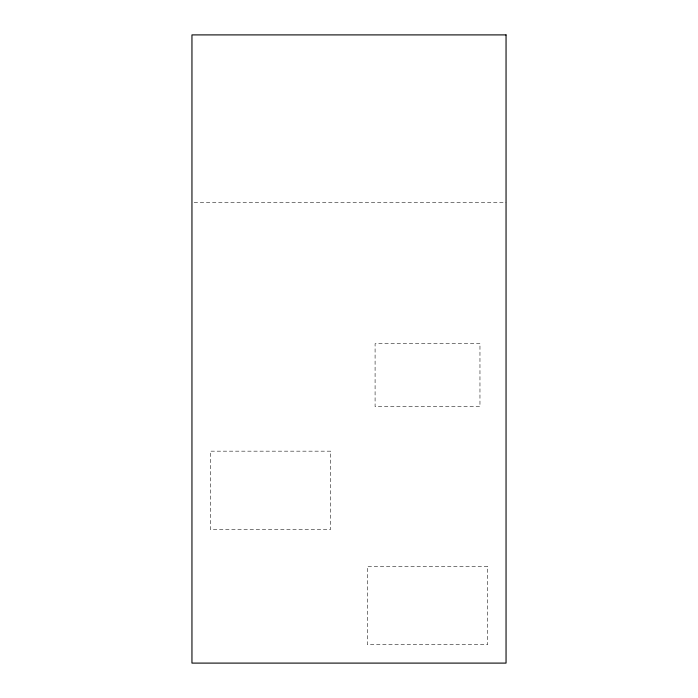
<?xml version="1.0" encoding="UTF-8"?>
<svg xmlns="http://www.w3.org/2000/svg" width="698" height="698" viewBox="0 0 698 698"><rect width="100%" height="100%" fill="white"/><g stroke="black" fill="none" stroke-linecap="round" stroke-linejoin="round"><path stroke-width="0.52" stroke-dasharray="3.49 2.62" d="M194.131 202.42L506.05 202.42M479.962 343.678L375.088 343.678L375.088 406.672L479.962 406.672L479.962 343.678M330.599 451.161L210.351 451.161L210.351 529.529L330.599 529.529L330.599 451.161M487.649 566.331L367.401 566.331L367.401 644.699L487.649 644.699L487.649 566.331"/><path stroke-width="1.05" d="M506.05 34.9L191.95 34.9L191.95 663.1L506.05 663.1L506.05 34.9"/></g></svg>
